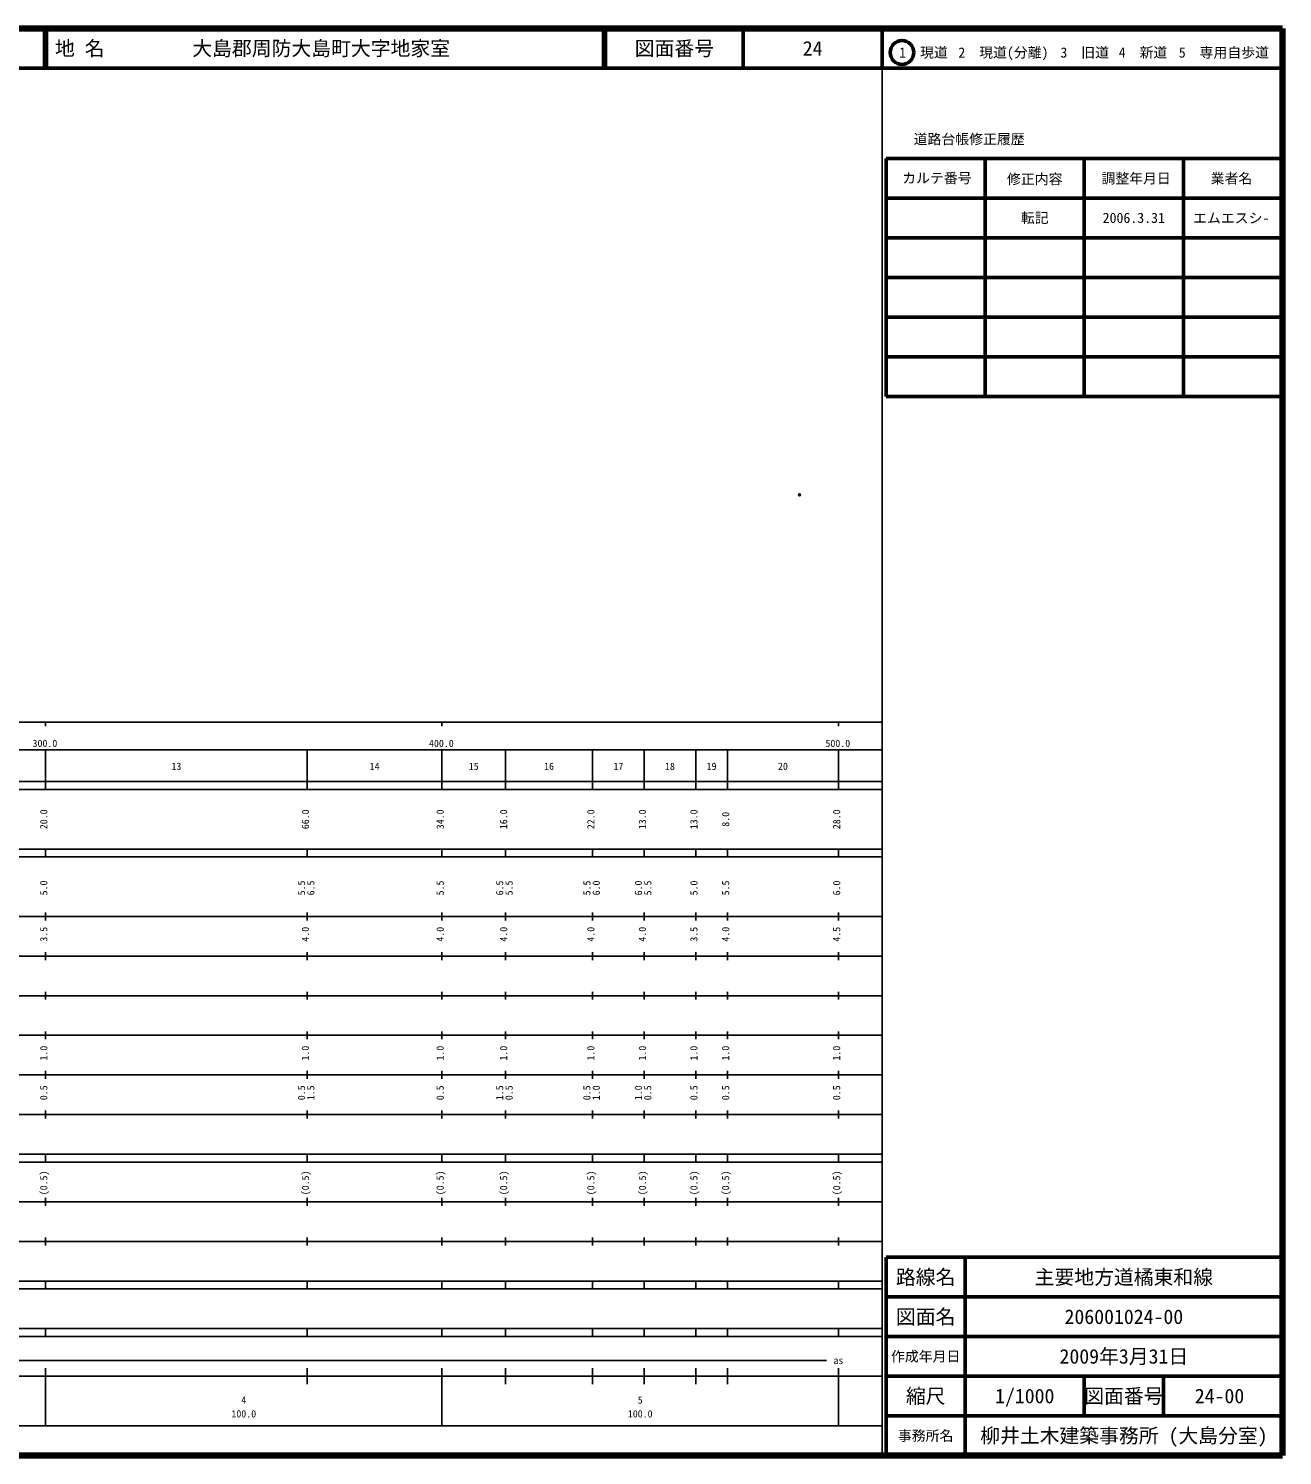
# Model space of a CAD drawing. Units: millimetres on the paper. Extents: x 40 to 680, y 20 to 380.
# Drawn here: x 363.7 to 680, y 20 to 380 of the extents above; entities that cross this region are included whole.
import ezdxf
from ezdxf.enums import TextEntityAlignment as Align

# ---------------------------------------------------------------- set-up
doc = ezdxf.new("R2010")
doc.units = ezdxf.units.MM
doc.header["$PDMODE"] = 32
doc.header["$PDSIZE"] = 0.5
doc.layers.add('M-OTRS', color=6, linetype='Continuous')
doc.layers.add('M-TTL-TXT', color=7, linetype='Continuous')
for name, color, linetype, lineweight in [('M-TTL', 2, 'Continuous', 140), ('M-TTL-BAND', 7, 'Continuous', 25), ('M-TTL-FRAM', 2, 'Continuous', 50), ('M-TTL-LINE', 7, 'Continuous', 50)]:
    doc.layers.add(name, color=color, linetype=linetype, lineweight=lineweight)
doc.styles.add('ＭＳ ゴシック', font='')
doc.styles.get('ＭＳ ゴシック').set_extended_font_data('MS Gothic')

msp = doc.modelspace()

# ---------------------------------------------------------------- linework, layer by layer
at = {"layer": 'M-OTRS'}
msp.add_point((558.188, 262.39), dxfattribs=at)
at = {"layer": 'M-TTL'}
for p, q in [((680, 380), (40, 380)), ((680, 20), (680, 380)), ((40, 20), (680, 20))]:
    msp.add_line(p, q, dxfattribs=at)
at = {"layer": 'M-TTL-BAND'}
for p, q in [((579, 20), (579, 370)), ((40, 205), (579, 205)), ((368, 205), (368, 204)), ((468, 205), (468, 204)), ((568, 205), (568, 204)), ((68, 198), (579, 198)), ((368, 188), (368, 198)), ((434, 188), (434, 198)), ((468, 188), (468, 198)), ((484, 188), (484, 198)), ((506, 188), (506, 198)), ((519, 188), (519, 198)), ((532, 188), (532, 198)), ((540, 188), (540, 198)), ((568, 188), (568, 198)), ((40, 190), (579, 190)), ((40, 188), (579, 188)), ((40, 173), (579, 173)), ((368, 171), (368, 173)), ((434, 171), (434, 173)), ((468, 171), (468, 173)), ((484, 171), (484, 173)), ((506, 171), (506, 173)), ((519, 171), (519, 173)), ((532, 171), (532, 173)), ((540, 171), (540, 173)), ((568, 171), (568, 173)), ((40, 171), (579, 171)), ((40, 156), (579, 156)), ((368, 155), (368, 157)), ((434, 155), (434, 157)), ((468, 155), (468, 157)), ((484, 155), (484, 157)), ((506, 155), (506, 157)), ((519, 155), (519, 157)), ((532, 155), (532, 157)), ((540, 155), (540, 157)), ((568, 155), (568, 157)), ((46, 146), (579, 146)), ((368, 145), (368, 147)), ((434, 145), (434, 147)), ((468, 145), (468, 147)), ((484, 145), (484, 147)), ((506, 145), (506, 147)), ((519, 145), (519, 147)), ((532, 145), (532, 147)), ((540, 145), (540, 147)), ((568, 145), (568, 147)), ((368, 135), (368, 137)), ((434, 135), (434, 137)), ((468, 135), (468, 137)), ((484, 135), (484, 137)), ((506, 135), (506, 137)), ((519, 135), (519, 137)), ((532, 135), (532, 137)), ((540, 135), (540, 137)), ((568, 135), (568, 137)), ((52, 136), (579, 136)), ((46, 126), (579, 126)), ((368, 125), (368, 127)), ((434, 125), (434, 127)), ((468, 125), (468, 127)), ((484, 125), (484, 127)), ((506, 125), (506, 127)), ((519, 125), (519, 127)), ((532, 125), (532, 127)), ((540, 125), (540, 127)), ((568, 125), (568, 127)), ((52, 116), (579, 116)), ((368, 115), (368, 117)), ((434, 115), (434, 117)), ((468, 115), (468, 117)), ((484, 115), (484, 117)), ((506, 115), (506, 117)), ((519, 115), (519, 117)), ((532, 115), (532, 117)), ((540, 115), (540, 117)), ((568, 115), (568, 117)), ((46, 106), (579, 106)), ((368, 105), (368, 107)), ((434, 105), (434, 107)), ((468, 105), (468, 107)), ((484, 105), (484, 107)), ((506, 105), (506, 107)), ((519, 105), (519, 107)), ((532, 105), (532, 107)), ((540, 105), (540, 107)), ((568, 105), (568, 107)), ((40, 96), (579, 96)), ((40, 94), (579, 94)), ((368, 94), (368, 96)), ((434, 94), (434, 96)), ((468, 94), (468, 96)), ((484, 94), (484, 96)), ((506, 94), (506, 96)), ((519, 94), (519, 96)), ((532, 94), (532, 96)), ((540, 94), (540, 96)), ((568, 94), (568, 96)), ((49, 84), (579, 84)), ((368, 83), (368, 85)), ((434, 83), (434, 85)), ((468, 83), (468, 85)), ((484, 83), (484, 85)), ((506, 83), (506, 85)), ((519, 83), (519, 85)), ((532, 83), (532, 85)), ((540, 83), (540, 85)), ((568, 83), (568, 85)), ((40, 74), (579, 74)), ((368, 73), (368, 75)), ((434, 73), (434, 75)), ((468, 73), (468, 75)), ((484, 73), (484, 75)), ((506, 73), (506, 75)), ((519, 73), (519, 75)), ((532, 73), (532, 75)), ((540, 73), (540, 75)), ((568, 73), (568, 75)), ((40, 64), (579, 64)), ((40, 62), (579, 62)), ((368, 62), (368, 64)), ((434, 62), (434, 64)), ((468, 62), (468, 64)), ((484, 62), (484, 64)), ((506, 62), (506, 64)), ((519, 62), (519, 64)), ((532, 62), (532, 64)), ((540, 62), (540, 64)), ((568, 62), (568, 64)), ((40, 52), (579, 52)), ((368, 50), (368, 52)), ((434, 50), (434, 52)), ((468, 50), (468, 52)), ((484, 50), (484, 52)), ((506, 50), (506, 52)), ((519, 50), (519, 52)), ((532, 50), (532, 52)), ((540, 50), (540, 52)), ((568, 50), (568, 52)), ((40, 50), (579, 50)), ((71, 44), (565, 44)), ((40, 40), (579, 40)), ((368, 27.5), (368, 42)), ((434, 38), (434, 42)), ((468, 27.5), (468, 42)), ((484, 38), (484, 42)), ((506, 38), (506, 42)), ((519, 38), (519, 42)), ((532, 38), (532, 42)), ((540, 38), (540, 42)), ((568, 27.5), (568, 42)), ((68, 27.5), (579, 27.5))]:
    msp.add_line(p, q, dxfattribs=at)
at = {"layer": 'M-TTL-FRAM'}
for p, q in [((580, 347.197), (580, 287.197)), ((580, 347.197), (680, 347.197)), ((580, 287.197), (680, 287.197)), ((680, 70), (580, 70)), ((580, 70), (580, 20))]:
    msp.add_line(p, q, dxfattribs=at)
at = {"layer": 'M-TTL-LINE'}
for p, q in [((367.75, 380), (367.75, 370)), ((368.25, 380), (368.25, 370)), ((508.747, 380), (508.747, 370)), ((509.247, 380), (509.247, 370)), ((543.997, 380), (543.997, 370)), ((579, 380), (579, 370)), ((40, 370), (680, 370)), ((605, 347.197), (605, 287.197)), ((630, 347.197), (630, 287.197)), ((655, 347.197), (655, 287.197)), ((580, 337.197), (680, 337.197)), ((580, 327.197), (680, 327.197)), ((580, 317.197), (680, 317.197)), ((580, 307.197), (680, 307.197)), ((580, 297.197), (680, 297.197)), ((600, 70), (600, 20)), ((680, 60), (580, 60)), ((680, 50), (580, 50)), ((680, 40), (580, 40)), ((630, 40), (630, 30)), ((650, 40), (650, 30)), ((680, 30), (580, 30))]:
    msp.add_line(p, q, dxfattribs=at)
msp.add_circle((584.031, 373.958), 3, dxfattribs=at)

# ---------------------------------------------------------------- texts
at = {"layer": 'M-TTL-BAND', "style": 'ＭＳ ゴシック'}
for s, p in [('300.0', (367.844, 198.195)), ('400.0', (467.844, 198.195)), ('500.0', (567.844, 198.195)), ('13', (401, 192.405)), ('14', (451, 192.405)), ('15', (476, 192.405)), ('16', (495, 192.405)), ('17', (512.5, 192.405)), ('18', (525.5, 192.405)), ('19', (536, 192.405)), ('20', (554, 192.405)), ('as', (568, 42.5)), ('4', (418, 32.523)), ('5', (518, 32.523)), ('100.0', (418, 29.033)), ('100.0', (518, 29.033))]:
    msp.add_text(s, height=1.833, dxfattribs=at).set_placement(p, align=Align.BOTTOM_CENTER)
for s, p in [('20.0', (369, 180.5)), ('66.0', (435, 180.5)), ('34.0', (469, 180.5)), ('16.0', (485, 180.5)), ('22.0', (507, 180.5)), ('13.0', (520, 180.5)), ('13.0', (533, 180.5)), ('8.0', (541, 180.5)), ('28.0', (569, 180.5)), ('5.0', (369, 163.174)), ('5.5', (434, 163.174)), ('6.5', (436.37, 163.174)), ('5.5', (469, 163.174)), ('6.5', (484, 163.174)), ('5.5', (486.37, 163.174)), ('5.5', (506, 163.174)), ('6.0', (508.37, 163.174)), ('6.0', (519, 163.174)), ('5.5', (521.37, 163.174)), ('5.0', (533, 163.174)), ('5.5', (541, 163.174)), ('6.0', (569, 163.174)), ('3.5', (369, 151.5)), ('4.0', (435, 151.5)), ('4.0', (469, 151.5)), ('4.0', (485, 151.5)), ('4.0', (507, 151.5)), ('4.0', (520, 151.5)), ('3.5', (533, 151.5)), ('4.0', (541, 151.5)), ('4.5', (569, 151.5)), ('1.0', (369, 121.5)), ('1.0', (435, 121.5)), ('1.0', (469, 121.5)), ('1.0', (485, 121.5)), ('1.0', (507, 121.5)), ('1.0', (520, 121.5)), ('1.0', (533, 121.5)), ('1.0', (541, 121.5)), ('1.0', (569, 121.5)), ('0.5', (369, 111.5)), ('0.5', (434, 111.5)), ('1.5', (436.37, 111.5)), ('0.5', (469, 111.5)), ('1.5', (484, 111.5)), ('0.5', (486.37, 111.5)), ('0.5', (506, 111.5)), ('1.0', (508.37, 111.5)), ('1.0', (519, 111.5)), ('0.5', (521.37, 111.5)), ('0.5', (533, 111.5)), ('0.5', (541, 111.5)), ('0.5', (569, 111.5)), ('(0.5)', (369, 88.764)), ('(0.5)', (435, 88.764)), ('(0.5)', (469, 88.764)), ('(0.5)', (485, 88.764)), ('(0.5)', (507, 88.764)), ('(0.5)', (520, 88.764)), ('(0.5)', (533, 88.764)), ('(0.5)', (541, 88.764)), ('(0.5)', (569, 88.764))]:
    msp.add_text(s, height=1.833, rotation=90, dxfattribs=at).set_placement(p, align=Align.BOTTOM_CENTER)
at = {"layer": 'M-TTL-TXT', "style": 'ＭＳ ゴシック'}
for s, p in [('地 名', (370.38, 375)), ('大島郡周防大島町大字地家室', (405.024, 375))]:
    msp.add_text(s, height=3.666, dxfattribs=at).set_placement(p, align=Align.MIDDLE_LEFT)
for s, height, p in [('図面番号', 3.666, (526.622, 375)), ('24', 3.666, (561.497, 375)), ('1\u3000現道', 2.566, (589.448, 373.958)), ('2\u3000現道(分離)', 2.566, (609.619, 373.958)), ('3\u3000旧道', 2.566, (630.121, 373.958)), ('4\u3000新道', 2.566, (644.824, 373.958)), ('5\u3000専用自歩道', 2.566, (665.228, 373.958)), ('道路台帳修正履歴', 2.566, (600.968, 352.113)), ('カルテ番号', 2.566, (592.839, 342.277)), ('修正内容', 2.566, (617.509, 342.023)), ('調整年月日', 2.566, (643.089, 342.197)), ('業者名', 2.566, (667.134, 342.197)), ('転記', 2.566, (617.5, 332.245)), ('2006.3.31', 2.566, (642.5, 332.245)), ('エムエスシ-', 2.566, (667.077, 332.189)), ('路線名', 3.666, (590, 65)), ('路線名', 3.666, (590, 65)), ('主要地方道橘東和線', 3.666, (640, 65)), ('図面名', 3.666, (590, 55)), ('図面名', 3.666, (590, 55)), ('206001024-00', 3.666, (640, 55)), ('2009年3月31日', 3.666, (640, 45)), ('作成年月日', 2.566, (590, 45)), ('作成年月日', 2.566, (590, 45)), ('縮尺', 3.666, (590, 35)), ('縮尺', 3.666, (590, 35)), ('1/1000', 3.666, (615, 35)), ('図面番号', 3.666, (640, 35)), ('図面番号', 3.666, (640, 35)), ('24-00', 3.666, (664.125, 35)), ('事務所名', 2.566, (590, 25)), ('事務所名', 2.566, (590, 25)), ('柳井土木建築事務所 (大島分室)', 3.666, (640, 25))]:
    msp.add_text(s, height=height, dxfattribs=at).set_placement(p, align=Align.MIDDLE_CENTER)

doc.saveas('drawing.dxf')
